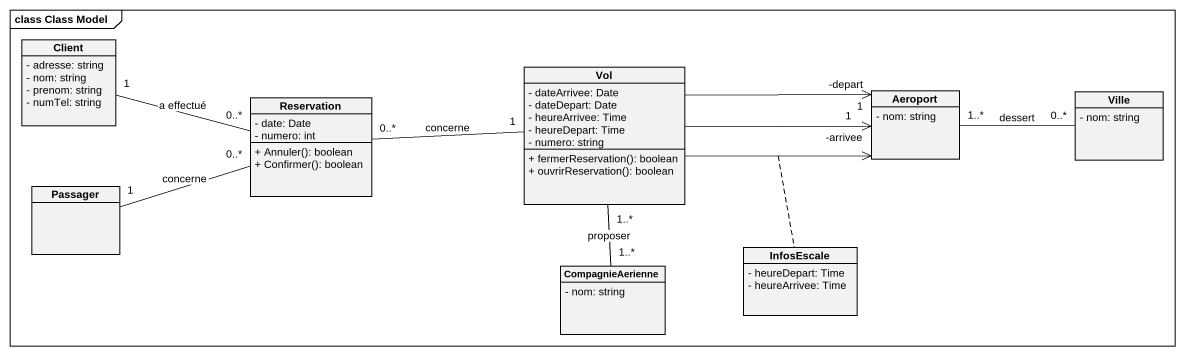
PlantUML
@startuml
mainframe class Class Model
hide circle
hide empty members
skinparam classAttributeIconSize 0
class Client {
  - adresse: string
  - nom: string
  - prenom: string
  - numTel: string
}
class Vol {
  - dateArrivee: Date
  - dateDepart: Date
  - heureArrivee: Time
  - heureDepart: Time
  - numero: string
  + fermerReservation(): boolean
  + ouvrirReservation(): boolean
}
class Reservation {
  - date: Date
  - numero: int
  + Annuler(): boolean
  + Confirmer(): boolean
}
class Aeroport {
  - nom: string
}
class Ville {
  - nom: string
}
class Passager
class InfosEscale {
  - heureDepart: Time
  - heureArrivee: Time
}
class CompagnieAerienne {
  - nom: string
}
Client "1" -right- "0..*" Reservation : a effectué
Vol -right-> "-depart\n1" Aeroport
Vol -right-> "-arrivee\n1" Aeroport
Vol -right-> Aeroport
(Vol, Aeroport) .. InfosEscale
Vol "1..*" -- "1..*" CompagnieAerienne : proposer
Reservation "0..*" -right- "1" Vol : concerne
Reservation "0..*" -left- "1" Passager : concerne
Aeroport "1..*" -right- "0..*" Ville : dessert
@enduml
